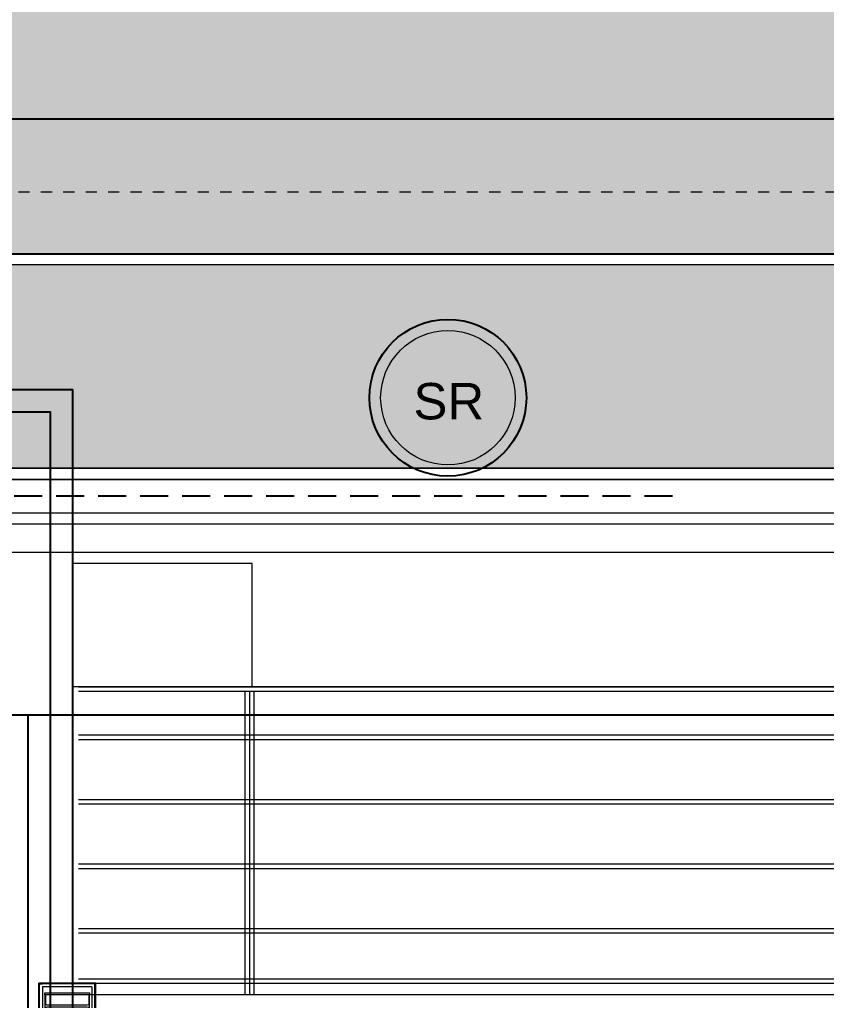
# Model space of a CAD drawing. Header units: inches. Extents: x 139 to 559, y -1 to 295.
# Drawn here: x 367.31 to 374.51, y 187.12 to 195.88 of the extents above; entities that cross this region are included whole.
import ezdxf
from ezdxf.enums import TextEntityAlignment as Align

# ---------------------------------------------------------------- set-up
doc = ezdxf.new("R2010")
doc.units = ezdxf.units.IN
doc.header["$MEASUREMENT"] = 0
doc.linetypes.add('$0$HIDDEN', pattern=[0.375, 0.25, -0.125])
doc.linetypes.add('DASHDOT2', pattern=[0.5, 0.25, -0.125, 0, -0.125])
for name, color, linetype, lineweight in [('ars', 11, 'Continuous', 0), ('ARSIR', 31, 'Continuous', 5), ('ARSIR BETON', 8, 'Continuous', 5), ('ATAP', 3, 'Continuous', 20), ('besi siku', 70, 'Continuous', 9), ('DINDING2', 146, 'Continuous', 5), ('GSB', 1, 'Continuous', 15), ('lan', 7, 'Continuous', 15), ('RUMPUT', 93, 'Continuous', 0), ('SANITAIR', 15, 'Continuous', 9), ('WF', 6, 'Continuous', 9)]:
    doc.layers.add(name, color=color, linetype=linetype, lineweight=lineweight)
doc.layers.add('as', color=1, linetype='Continuous', plot=False)
doc.layers.add('LANTAI', color=57, linetype='Continuous')
doc.styles.get("Standard").update_dxf_attribs({"font": 'arial.ttf'})
pattern_1 = [(86.66968846814034, (37.07979678488971, 226.1472495293129), (-0.5066041251576352, 0.5692059985833484), [0.1428749999999999, -0.9347549999999997]), (41.66968846814034, (37.07979678488971, 226.1472495293129), (-0.5066044704663831, 0.5692063865624448), [0.142875, -0.6191249999999999]), (131.6696884681403, (37.07979678488971, 226.1472495293129), (-0.5692063865624448, -0.5066044704663831), [0.142875, -0.6191249999999999])]

# ---------------------------------------------------------------- blocks, each defined once
blk = doc.blocks.new('NOT. SR')
for radius in [0.7, 0.6]:
    blk.add_circle((0, 0), radius)
blk.add_text('SR', height=0.3250922322726625).set_placement((0.008316313864440872, -0.1932078653529175), align=Align.CENTER)
blk = doc.blocks.new('WF')
at = {"layer": 'ars'}
for p, q in [((-0.2540000000000759, 0.2040000000000042), (-0.2540000000000759, -0.2039999999999971)), ((0.2539999999999623, 0.2040000000000042), (-0.2540000000000759, 0.2040000000000042)), ((-0.2500000000000568, 0.2000000000000064), (-0.2500000000000568, -0.1999999999999993)), ((0.2499999999999432, 0.2000000000000064), (-0.2500000000000568, 0.2000000000000064)), ((0.2214999999999918, 0.1970000000000063), (-0.2215000000000487, 0.1970000000000063)), ((0.2499999999999432, 0.2000000000000064), (0.2499999999999432, -0.1999999999999993)), ((0.2539999999999623, 0.2040000000000042), (0.2539999999999623, -0.2039999999999971)), ((-0.2470000000000709, 0.1715000000000053), (-0.2470000000000709, -0.1714999999999982)), ((-0.2200000000000273, -0.1699999999999982), (-0.2200000000000273, 0.1700000000000053)), ((0.2199999999999704, 0.1700000000000053), (-0.2200000000000273, 0.1700000000000053)), ((0.2199999999999704, -0.1699999999999982), (0.2199999999999704, 0.1700000000000053)), ((0.2469999999999573, 0.1715000000000053), (0.2469999999999573, -0.1714999999999982)), ((0.2199999999999704, -0.1699999999999982), (-0.2200000000000273, -0.1699999999999982)), ((0.2539999999999623, -0.2039999999999971), (-0.2540000000000759, -0.2039999999999971)), ((0.2499999999999432, -0.1999999999999993), (-0.2500000000000568, -0.1999999999999993)), ((0.2214999999999918, -0.1969999999999992), (-0.2215000000000487, -0.1969999999999992))]:
    blk.add_line(p, q, dxfattribs=at)
for points in [[(-0.2200000000000273, 0.1985000000000063), (-0.2200000000000273, 0.2000000000000064), (-0.2500000000000568, 0.2000000000000064), (-0.2500000000000568, 0.1700000000000053), (-0.2485000000000355, 0.1700000000000053, 0.414213562373095), (-0.2470000000000709, 0.1715000000000053), (-0.2470000000000709, 0.1940000000000133, -0.414213562373095), (-0.2440000000000282, 0.1970000000000063), (-0.2215000000000487, 0.1970000000000063, 0.414213562373095)], [(0.2199999999999704, 0.1985000000000063), (0.2199999999999704, 0.2000000000000064), (0.2499999999999432, 0.2000000000000064), (0.2499999999999432, 0.1700000000000053), (0.2484999999999786, 0.1700000000000053, -0.414213562373095), (0.2469999999999573, 0.1715000000000053), (0.2469999999999573, 0.1940000000000133, 0.414213562373095), (0.2439999999999714, 0.1970000000000063), (0.2214999999999918, 0.1970000000000063, -0.414213562373095)], [(-0.2200000000000273, -0.1984999999999992), (-0.2200000000000273, -0.1999999999999993), (-0.2500000000000568, -0.1999999999999993), (-0.2500000000000568, -0.1699999999999982), (-0.2485000000000355, -0.1699999999999982, -0.414213562373095), (-0.2470000000000709, -0.1714999999999982), (-0.2470000000000709, -0.1940000000000062, 0.414213562373095), (-0.2440000000000282, -0.1969999999999992), (-0.2215000000000487, -0.1969999999999992, -0.414213562373095)], [(0.2199999999999704, -0.1984999999999992), (0.2199999999999704, -0.1999999999999993), (0.2499999999999432, -0.1999999999999993), (0.2499999999999432, -0.1699999999999982), (0.2484999999999786, -0.1699999999999982, 0.414213562373095), (0.2469999999999573, -0.1714999999999982), (0.2469999999999573, -0.1940000000000062, -0.414213562373095), (0.2439999999999714, -0.1969999999999992), (0.2214999999999918, -0.1969999999999992, 0.414213562373095)]]:
    blk.add_lwpolyline(points, format="xyb", close=True, dxfattribs=at)
at = {"layer": 'WF'}
blk.add_lwpolyline([(0.1919999999999504, 0.09599999999999298, -0.414213562373095), (0.1959999999999695, 0.09999999999999076), (0.1999999999999886, 0.09999999999999787), (0.1999999999999886, -0.09999999999999787), (0.1959999999999695, -0.09999999999999076, -0.414213562373095), (0.1919999999999504, -0.09599999999999298), (0.1919999999999504, -0.01950000000000429, 0.414213562373095), (0.1789999999999736, -0.006499999999999062), (-0.1790000000000305, -0.006499999999999062, 0.414213562373095), (-0.1920000000000641, -0.01950000000000429), (-0.1920000000000641, -0.09599999999999298, -0.414213562373095), (-0.1960000000000264, -0.09999999999999076), (-0.2000000000000455, -0.09999999999999787), (-0.2000000000000455, 0.09999999999999787), (-0.1960000000000264, 0.09999999999999076, -0.414213562373095), (-0.1920000000000641, 0.09599999999999298), (-0.1920000000000641, 0.0195000000000114, 0.414213562373095), (-0.1790000000000305, 0.006500000000006168), (0.1789999999999736, 0.006500000000006168, 0.414213562373095), (0.1919999999999504, 0.0195000000000114)], format="xyb", close=True, dxfattribs=at)
blk = doc.blocks.new('ATAP-B')
for points in [[(28.15600008930507, 34.14399999896972), (35.15599999936073, 34.14399999896972), (35.15599999936073, 43.54400286787035), (28.15600008930507, 43.54400286787035)], [(28.35600008930506, 34.34399999896971), (34.95599999936071, 34.34399999896971), (34.95599999936071, 43.34400286787036), (28.35600008930506, 43.34400286787036)]]:
    blk.add_lwpolyline(points, close=True)
at = {"layer": 'ars'}
blk.add_line((47.45614279026747, 40.89399999730458), (35.15599999936414, 40.8939999973046), dxfattribs=at)
at = {"layer": 'as'}
for p, q in [((-39.64400000047287, 40.64399999916725), (47.20614279026747, 40.64399999916722)), ((34.75599999947714, 27.54399999748637), (34.75599999947714, 40.64399999916725))]:
    blk.add_line(p, q, dxfattribs=at)
at = {"layer": 'ATAP'}
for p, q in [((36.75600000226173, 41.99363679975443), (35.15599999936414, 41.99363679975443)), ((36.75600000226173, 40.89399999544196), (36.75600000226173, 41.99363679975443))]:
    blk.add_line(p, q, dxfattribs=at)
at = {"layer": 'besi siku'}
for p, q in [((44.50614279026748, 40.88999999734224), (35.20599999947713, 40.88999999734227)), ((44.50614279026748, 40.84999999734225), (35.20599999947713, 40.84999999734228)), ((36.69099999945384, 40.85000000178411), (36.69099999945387, 38.14400000178406)), ((36.73099999945386, 40.85000000178411), (36.73099999945386, 38.14400000178406)), ((36.77099999945388, 40.85000000178411), (36.77099999945385, 38.14400000178406)), ((44.50614279026748, 40.46060839023727), (35.20599999947713, 40.4606083902373)), ((44.50614279026748, 40.42060839023731), (35.20599999947713, 40.42060839023733)), ((44.50614279026748, 39.88460343940881), (35.20599999947713, 39.88460343940883)), ((44.50614279026748, 39.84460343940884), (35.20599999947713, 39.84460343940887)), ((44.50614279026748, 39.30859848858034), (35.20599999947713, 39.30859848858037)), ((44.50614279026748, 39.26859848858038), (35.20599999947713, 39.26859848858041)), ((44.50614279026748, 38.73259353775188), (35.20599999947713, 38.73259353775191)), ((44.50614279026748, 38.69259353775192), (35.20599999947713, 38.69259353775195)), ((44.50614279026748, 38.28399999734222), (35.20599999947713, 38.28399999734225)), ((44.50614279026748, 38.24399999734223), (35.20599999947713, 38.24399999734226))]:
    blk.add_line(p, q, dxfattribs=at)
at = {"layer": 'WF'}
blk.add_line((44.40614279026746, 38.14400000117391), (35.30599999938546, 38.14400000117394), dxfattribs=at)
blk.add_lwpolyline([(34.90599999938543, 38.14400000117394), (34.90599999938543, 38.16000000117393), (35.30599999938546, 38.16000000117393), (35.30599999938546, 38.14400000117394)], close=True, dxfattribs=at)
at = {"layer": 'WF', "xscale": -1, "rotation": 180}
blk.add_blockref('WF', (35.10599999938547, 38.04400000117391), dxfattribs=at)

msp = doc.modelspace()

# ---------------------------------------------------------------- hatches: boundary and pattern name
at = {"layer": 'ARSIR'}
h = msp.add_hatch(dxfattribs=at)
h.set_pattern_fill('AR-HBONE', color=256, scale=0.004, style=0)
h.set_pattern_definition([(45, (97.41733722567983, -7.368650920311154), (5.684341886080802e-17, 0.5747363917484258), [1.2192, -0.4064]), (135, (97.70470522567983, -7.081282920311168), (5.684341886080802e-17, 0.5747363917484258), [1.2192, -0.4064])])
edge = h.paths.add_edge_path()
edge.add_line((387.0200178491258, 163.1715301772753), (388.2200178481633, 163.1715301763664))
edge.add_line((388.2200178481633, 163.1715301763664), (388.2200178481633, 186.8365304170787))
edge.add_arc((380.0700185857783, 186.8365304170786), 8.149999262384991, 3.434999055980597e-13, 89.99999943833143)
edge.add_line((380.0700186656725, 194.9865296794636), (340.1822420691279, 194.9865300704816))
edge.add_line((340.1822420691279, 194.9865300704816), (340.1822420573644, 193.7865300714441))
edge.add_line((340.1822420573644, 193.7865300714441), (380.0700186539089, 193.7865296804261))
edge.add_arc((380.0700185857783, 186.8365304170786), 6.949999263347483, 3.979039320256561e-13, 89.99999943833149, ccw=False)
edge.add_line((387.0200178491258, 186.8365304170787), (387.0200178491258, 163.1715301772753))
at = {"layer": 'ARSIR BETON'}
h = msp.add_hatch(dxfattribs=at)
h.set_pattern_fill('AR-HBONE', color=256, scale=0.004, style=0)
h.set_pattern_definition([(45, (37.07979678488971, 226.1472495293129), (5.684341886080802e-17, 0.5747363917484258), [1.2192, -0.4064]), (135, (37.36716478488971, 226.4346175293129), (5.684341886080802e-17, 0.5747363917484258), [1.2192, -0.4064])])
edge = h.paths.add_edge_path()
edge.add_arc((191.2827530460388, 190.0678956543874), 13.99998324843415, 90, 180)
edge.add_line((177.2827697976046, 190.0678956543874), (177.2827697958809, 133.2715303996917))
edge.add_arc((191.2827486305768, 133.2715098016121), 13.99997883471105, 179.9999157010851, 263.1191927485166)
edge.add_line((189.6054912243188, 119.3723654047253), (189.6054912243184, 112.3226705917808))
edge.add_line((189.6054912243184, 112.3226705917808), (189.7054912243192, 112.3226705917808))
edge.add_line((189.7054912243192, 112.3226705917808), (189.705491224319, 112.2226705917809))
edge.add_line((189.705491224319, 112.2226705917809), (201.7054912243115, 112.2226705917805))
edge.add_line((201.7054912243115, 112.2226705917805), (201.7054912496359, 119.2715309675217))
edge.add_line((201.7054912496359, 119.2715309675217), (380.2200184182929, 119.2715309631573))
edge.add_arc((380.2200184175784, 133.271530397784), 13.99999943462672, 270.0000000029237, 359.9999999993218)
edge.add_line((394.2200178522052, 133.2715303976183), (394.2200178527473, 186.8365306403635))
edge.add_arc((380.0700144284386, 186.8365266512287), 14.15000342430926, 1.615268768599631e-05, 89.99998380649028)
edge.add_line((380.0700184276549, 200.9865300755374), (288.3872765684852, 200.9865301410767))
edge.add_arc((288.3872765719509, 203.9865301406582), 2.999999999581492, 180.0000000198341, 269.9999999338081, ccw=False)
edge.add_line((285.3872765723694, 203.9865301396197), (285.3985681154834, 204.9823001466166))
edge.add_line((285.3985681154834, 204.9823001466166), (271.3873246073365, 205.1475171556722))
edge.add_line((271.3873246073365, 205.1475171556722), (271.3873204512137, 204.9086303990666))
edge.add_arc((270.5465688308253, 204.90863052321), 0.8407516203884131, 270.00000009337174, 359.9999915398413, ccw=False)
edge.add_line((270.5465688321954, 204.0678789028216), (191.2827530460388, 204.0678789028216))
edge = h.paths.add_edge_path()
edge.add_line((191.2672355975751, 197.9562481935145), (265.7565847507126, 197.9584512519224))
edge.add_arc((265.7568436984304, 189.2029500703031), 8.755501185448518, 41.34299786484178, 90.00169454735197, ccw=False)
edge.add_line((272.3301992487418, 194.9865300876956), (332.5823111287879, 194.9865300876956))
edge.add_line((332.5823111287879, 194.9865300876955), (332.5823111294587, 191.871529060519))
edge.add_line((332.5823111294587, 191.8715290605191), (340.1822420460586, 191.8715290631811))
edge.add_line((340.1822420460586, 191.8715290631811), (340.1822420691279, 194.9865300704816))
edge.add_line((340.1822420691279, 194.9865300704816), (380.0700186656723, 194.9865296794636))
edge.add_arc((380.0700185857783, 186.8365304170786), 8.149999262385025, -2.2737367544323206e-13, 89.99999943833228, ccw=False)
edge.add_line((388.2200178481633, 186.8365304170786), (388.2200178481633, 163.1715301763664))
edge.add_line((388.2200178481633, 163.1715301763664), (388.2200178453184, 157.7117318763081))
edge.add_line((388.2200178453184, 157.7117318763081), (388.2200178477973, 133.271530398664))
edge.add_arc((380.2200184175098, 133.2715303978526), 7.999999430287525, -89.99999999975239, 5.811386927234707e-09, ccw=False)
edge.add_line((380.2200184175443, 125.2715309675651), (191.2827530423658, 125.2715309667489))
edge.add_arc((191.1850453941413, 133.1732207511342), 7.902293858948923, 180.1231675278102, 270.7084498023279, ccw=False)
edge.add_line((183.2827697939069, 133.1562333699121), (183.2674892419708, 189.9541127231707))
edge.add_arc((191.2674722009004, 189.9562649485785), 7.999983248434781, 90.00169455004323, 180.015414211516, ccw=False)
at = {"layer": 'RUMPUT'}
h = msp.add_hatch(dxfattribs=at)
h.set_pattern_fill('GRASS', color=256, scale=0.03, angle=356.6696884681404, style=0)
h.set_pattern_definition(pattern_1)
edge = h.paths.add_edge_path()
edge.add_line((394.2200178525962, 171.6523833885491), (402.6979923503155, 171.6523833827144))
edge.add_line((402.6979923503155, 171.6523833827143), (406.8632619408747, 171.9326253740493))
edge.add_line((406.8632619408747, 171.9326253740493), (407.1349413371623, 173.6574238429345))
edge.add_line((407.1349413371623, 173.6574238429345), (416.4204576254793, 172.1948277745025))
edge.add_line((416.4204576254793, 172.1948277745025), (417.0895175291238, 176.442457565967))
edge.add_line((417.0895175291238, 176.442457565967), (434.0908493993697, 173.7645148022655))
edge.add_line((434.0908493993697, 173.7645148022655), (442.2258573112326, 174.3118433165863))
edge.add_line((442.2258573112326, 174.3118433165863), (445.1409961684104, 192.7642979334213))
edge.add_line((445.1409961684104, 192.7642979334213), (418.5728735752058, 196.96155884759))
edge.add_line((418.5728735752058, 196.96155884759), (402.3996637619969, 199.5090610507266))
edge.add_line((402.3996637619969, 199.5090610507266), (401.9328777822227, 196.5455984047068))
edge.add_line((401.9328777822227, 196.5455984047068), (390.1800211176609, 198.3868695139448))
edge.add_arc((380.0700184180095, 186.8365306418246), 15.3499994347808, 48.80436610903602, 89.99999999999959)
edge.add_line((380.0700184180096, 202.1865300766054), (288.387276572233, 202.1865301440667))
edge.add_arc((288.3872765719716, 203.9865301436407), 1.799999999573934, 180.0000000586854, 270.0000000083204, ccw=False)
edge.add_line((286.5872765723977, 203.986530141797), (286.5872765721163, 204.7645844310414))
edge.add_line((286.5872765721163, 204.7645844310414), (489.7231785281966, 202.4653464955704))
edge.add_line((489.7231785281966, 202.4653464955704), (489.0090364068567, 190.7748141878945))
edge.add_line((489.0090364068567, 190.7748141878945), (447.5074124412554, 192.7548935985686))
edge.add_line((447.5074124412554, 192.7548935985686), (448.3956086376544, 174.0667249259171))
edge.add_line((448.3956086376544, 174.0667249259171), (421.3302010550673, 172.0651893361762))
edge.add_line((421.3302010550673, 172.0651893361762), (401.0645327702689, 170.8359884020844))
edge.add_line((401.0645327702689, 170.8359884020844), (400.9340771361841, 157.9843455366122))
edge.add_line((400.9340771361841, 157.9843455366122), (400.8036215020993, 145.13270267114))
edge.add_line((400.8036215020993, 145.13270267114), (400.9017055402133, 135.2858701918365))
edge.add_line((400.9017055402133, 135.2858701918365), (401.5002939004967, 132.6794340905145))
edge.add_line((401.5002939004967, 132.6794340905145), (401.2594837391214, 116.4780422473664))
edge.add_line((401.2594837391214, 116.4780422473664), (378.6535268421693, 115.7086465232838))
edge.add_line((378.6535268421693, 115.7086465232838), (368.9215807323674, 115.737673205525))
edge.add_line((368.9215807323674, 115.737673205525), (346.0892445141973, 112.9076483639912))
edge.add_line((346.0892445141973, 112.9076483639912), (341.1309174820523, 112.1000609721328))
edge.add_line((341.1309174820523, 112.1000609721328), (333.7244108253504, 111.8362184850029))
edge.add_line((333.7244108253504, 111.8362184850029), (331.0737551139565, 112.2717676255534))
edge.add_line((331.0737551139565, 112.2717676255534), (324.3803457042747, 115.2753614301305))
edge.add_line((324.3803457042747, 115.2753614301305), (321.6092299866461, 115.9683947767443))
edge.add_line((321.6092299866461, 115.9683947767443), (289.133320540613, 113.6570670444606))
edge.add_line((289.133320540613, 113.6570670444606), (289.1333205407115, 118.071530967796))
edge.add_line((289.1333205407115, 118.071530967796), (380.2200184184072, 118.0715309657643))
edge.add_arc((380.2200184185117, 133.2715303994069), 15.1999994336426, 269.9999999996061, 360.0000000000004)
edge.add_line((395.4200178521543, 133.2715303994071), (395.4200178526814, 171.6523833877232))
h = msp.add_hatch(dxfattribs=at)
h.set_pattern_fill('GRASS', color=256, scale=0.03, angle=356.6696884681404, style=0)
h.set_pattern_definition(pattern_1)
edge = h.paths.add_edge_path()
edge.add_line((344.5372765899496, 163.1715301765857), (345.8997765944333, 163.1715301765517))
edge.add_line((345.8997765944333, 163.1715301765517), (345.8997765944231, 163.2715301760577))
edge.add_line((345.8997765944231, 163.2715301760577), (386.9200178496509, 163.271530176754))
edge.add_line((386.9200178496509, 163.271530176754), (386.9200178496509, 186.8365304170787))
edge.add_arc((380.0700185857784, 186.8365304170787), 6.849999263872576, 0, 89.99999943833224)
edge.add_line((380.0700186529286, 193.6865296809513), (340.2822420568392, 193.686530070989))
edge.add_line((340.2822420568392, 193.686530070989), (340.2822420568391, 191.8715287726751))
edge.add_line((340.2822420568391, 191.8715287726751), (379.3377697826996, 191.8715287726751))
edge.add_arc((379.3372671417698, 189.121519510095), 2.750009308515919, 0.00019381821471142757, 89.98952759761067, ccw=False)
edge.add_line((382.0872764502699, 189.1215288127329), (382.0872764117711, 172.5215302304489))
edge.add_line((382.0872764117711, 172.5215302304489), (344.537276589985, 172.5215302305911))
edge.add_line((344.537276589985, 172.5215302305911), (344.5372765899496, 163.1715301765857))
edge = h.paths.add_edge_path()
edge.add_line((345.899776595511, 152.6715301454578), (344.5372765899099, 152.6715301454607))
edge.add_line((344.5372765899099, 152.6715301454607), (344.5372765899029, 150.821530229853))
edge.add_line((344.5372765899029, 150.821530229853), (382.0872764122927, 150.8215302298323))
edge.add_line((382.0872764122927, 150.8215302298323), (382.0872763756078, 134.2215309666068))
edge.add_arc((379.3372763762434, 134.2215309667173), 2.74999999936432, 269.99999999769767, 359.9999999976985, ccw=False)
edge.add_line((379.3372763761329, 131.471530967353), (340.2822420568392, 131.471530967353))
edge.add_line((340.2822420568392, 131.471530967353), (340.2822420568392, 130.3715309663027))
edge.add_line((340.2822420568392, 130.3715309663027), (370.2822420568414, 130.3715309663027))
edge.add_line((370.2822420568414, 130.3715309663027), (370.2822420567561, 126.5715309663004))
edge.add_line((370.2822420567561, 126.5715309663004), (380.220018417925, 126.5715309660775))
edge.add_arc((380.2200184175595, 133.2715303978029), 6.699999431725473, 270.0000000031256, 360.0000000000331)
edge.add_line((386.920017849285, 133.2715303978068), (386.9200178468166, 157.611731876734))
edge.add_line((386.9200178468166, 157.611731876734), (382.087276412827, 157.6117318780683))
edge.add_line((382.087276412827, 157.6117318780683), (382.0872764118518, 152.5715301459043))
edge.add_line((382.0872764118518, 152.5715301459043), (345.8997765955212, 152.5715301459805))
edge.add_line((345.8997765955212, 152.5715301459805), (345.899776595511, 152.6715301454577))

# ---------------------------------------------------------------- linework, layer by layer
msp.add_circle((371.1337419048468, 192.5003835637099), 0.6999999999999602)
at = {"layer": 'as', "linetype": '$0$HIDDEN'}
msp.add_line((373.1372764227322, 191.6215277605978), (293.437277476044, 191.6215283508459), dxfattribs=at)
at = {"layer": 'DINDING2'}
for points in [[(387.0200178487599, 133.2715303978068), (387.0200178462809, 157.7117318761812), (381.9872764133715, 157.7117318783955), (381.9872764123963, 152.6715301453794), (344.5372765910508, 152.6715301454607), (344.5372765899474, 163.1715301765858), (378.9997765942103, 163.1715301757243), (378.9997765939425, 163.1715301775897), (387.0200178491257, 163.1715301772753), (387.0200178491258, 186.8365304170787, 0.4142135595018754), (380.0700186539089, 193.7865296804261), (340.1822420573644, 193.7865300714441), (340.1822420573642, 191.7715287732003), (379.3377697826996, 191.7715287732002, -0.414159038226794), (381.9872764507951, 189.1215288129649), (381.9872764125282, 172.6215302299241), (344.4372765905106, 172.6215302300664), (344.4372765904276, 150.7215302303782), (381.9872764125969, 150.7215302303575), (381.9872763761329, 134.2215309668278, -0.4142135623730997)], [(386.920017849285, 133.2715303978068), (386.9200178468166, 157.611731876734), (382.087276412827, 157.6117318788931), (382.0872764118518, 152.5715301459043), (344.4372765915733, 152.5715301459861), (344.4372765904752, 163.2715301760632), (379.099776593723, 163.2715301751966), (379.0997765934551, 163.2715301770606), (386.9200178496509, 163.271530176754), (386.9200178496509, 186.8365304170787, 0.414213559501877), (380.0700186529286, 193.6865296809513), (340.2822420568392, 193.686530070989), (340.2822420568391, 191.8715287726751), (379.3377697826996, 191.8715287726751, -0.4141590382267974), (382.0872764502699, 189.1215288127329), (382.0872764117711, 172.5215302304489), (344.537276589985, 172.5215302305911), (344.5372765899029, 150.821530229853), (382.0872764122927, 150.8215302298323), (382.0872763756078, 134.2215309666068, -0.414213562373098)]]:
    msp.add_lwpolyline(points, format="xyb", dxfattribs=at)
at = {"layer": 'GSB', "linetype": 'DASHDOT2', "ltscale": 0.0025}
msp.add_line((157.5017190115771, 194.3376363687042), (497.7427257732131, 194.3376363678109), dxfattribs=at)
at = {"layer": 'lan'}
msp.add_line((293.437277476044, 191.1215283508459), (379.3377050271064, 191.1215277146783), dxfattribs=at)
at = {"layer": 'LANTAI'}
for points in [[(191.2674722009004, 197.9562481970133, 0.4142135623731159), (183.2674889524656, 189.9562649485779), (183.2827697939069, 133.1562333699204, 0.4172086714596315), (191.2827530423657, 125.2715309667489), (380.2200184178959, 125.2715309675651, 0.4142135623572847), (388.2200178477974, 133.2715303978068), (388.2200178453184, 157.7117318763081), (388.2200178453184, 157.7117318763081), (388.2200178481633, 163.1715301763664), (388.2200178481633, 163.1715301763664), (388.2200178481633, 186.8365304170787, 0.4142135595018686), (380.0700186656725, 194.9865296794636), (340.1822420691279, 194.9865300704816), (340.1822420460586, 191.8715290631811), (332.5823111294587, 191.8715290605191), (332.582311128788, 194.9865300876955), (272.3301992487418, 194.9865300876956, 0.2155546282458439), (265.7568436984303, 197.9584512557516), (191.2674722009004, 197.9562481970133)], [(387.0200178491257, 163.1715301772753), (388.2200178481633, 163.1715301763664), (388.2200178481633, 186.8365304170787, 0.4142135595018749), (380.0700186656725, 194.9865296794636), (340.1822420691279, 194.9865300704816), (340.1822420573644, 193.7865300714441), (380.0700186539089, 193.7865296804261, -0.4142135595018672), (387.0200178491258, 186.8365304170787), (387.0200178338528, 163.1715301772753)]]:
    msp.add_lwpolyline(points, format="xyb", dxfattribs=at)
at = {"layer": 'SANITAIR'}
for p, q in [((379.3377790041897, 191.8715277146777), (293.437277476044, 191.8715283508459)), ((379.3377697826996, 191.7715277146778), (293.437277476044, 191.7715283508459)), ((379.337741017834, 191.471527714678), (293.437277476044, 191.4715283508459)), ((379.3377310256565, 191.3715277146781), (293.437277476044, 191.3715283508459))]:
    msp.add_line(p, q, dxfattribs=at)

# ---------------------------------------------------------------- block references
msp.add_blockref('ATAP-B', (332.6312765917695, 149.0275302328147))
msp.add_blockref('NOT. SR', (371.1337419048468, 192.5003835637099), dxfattribs=at)

doc.saveas('drawing.dxf')
